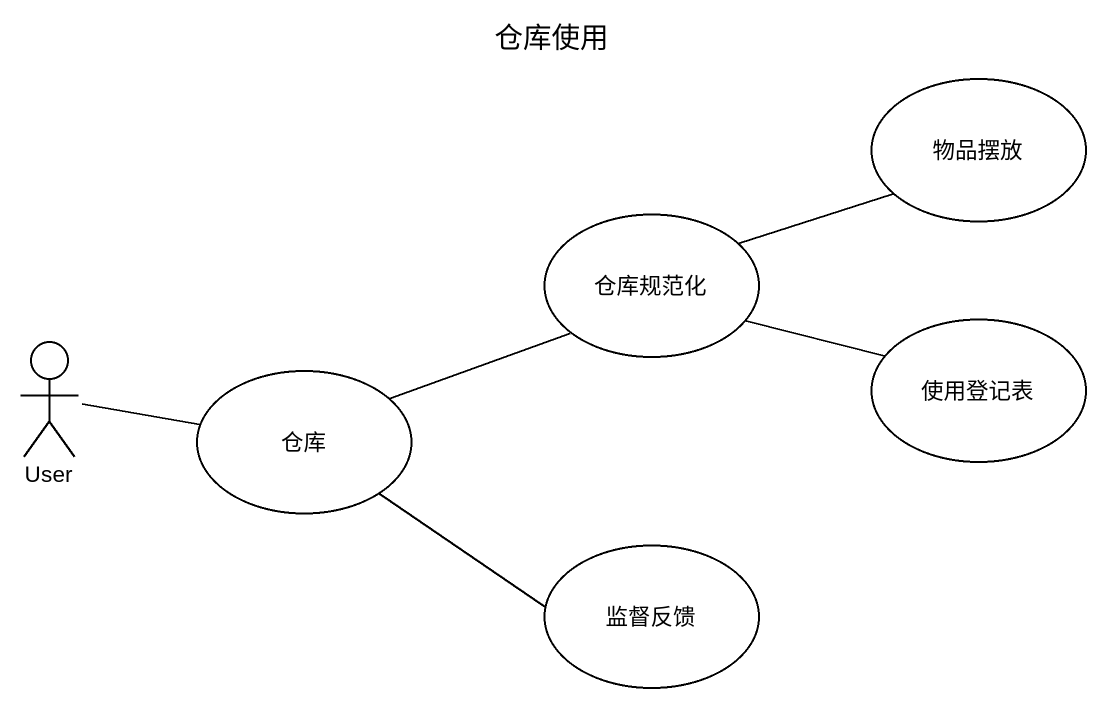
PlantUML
@startuml
title 仓库使用
usecase 物品摆放
usecase 仓库规范化
actor User
usecase 仓库
usecase 使用登记表
usecase 监督反馈
仓库规范化 -right- 物品摆放
仓库规范化 -right- 使用登记表
User -right- 仓库
仓库 -right- 仓库规范化
仓库 -right- 监督反馈
@enduml
